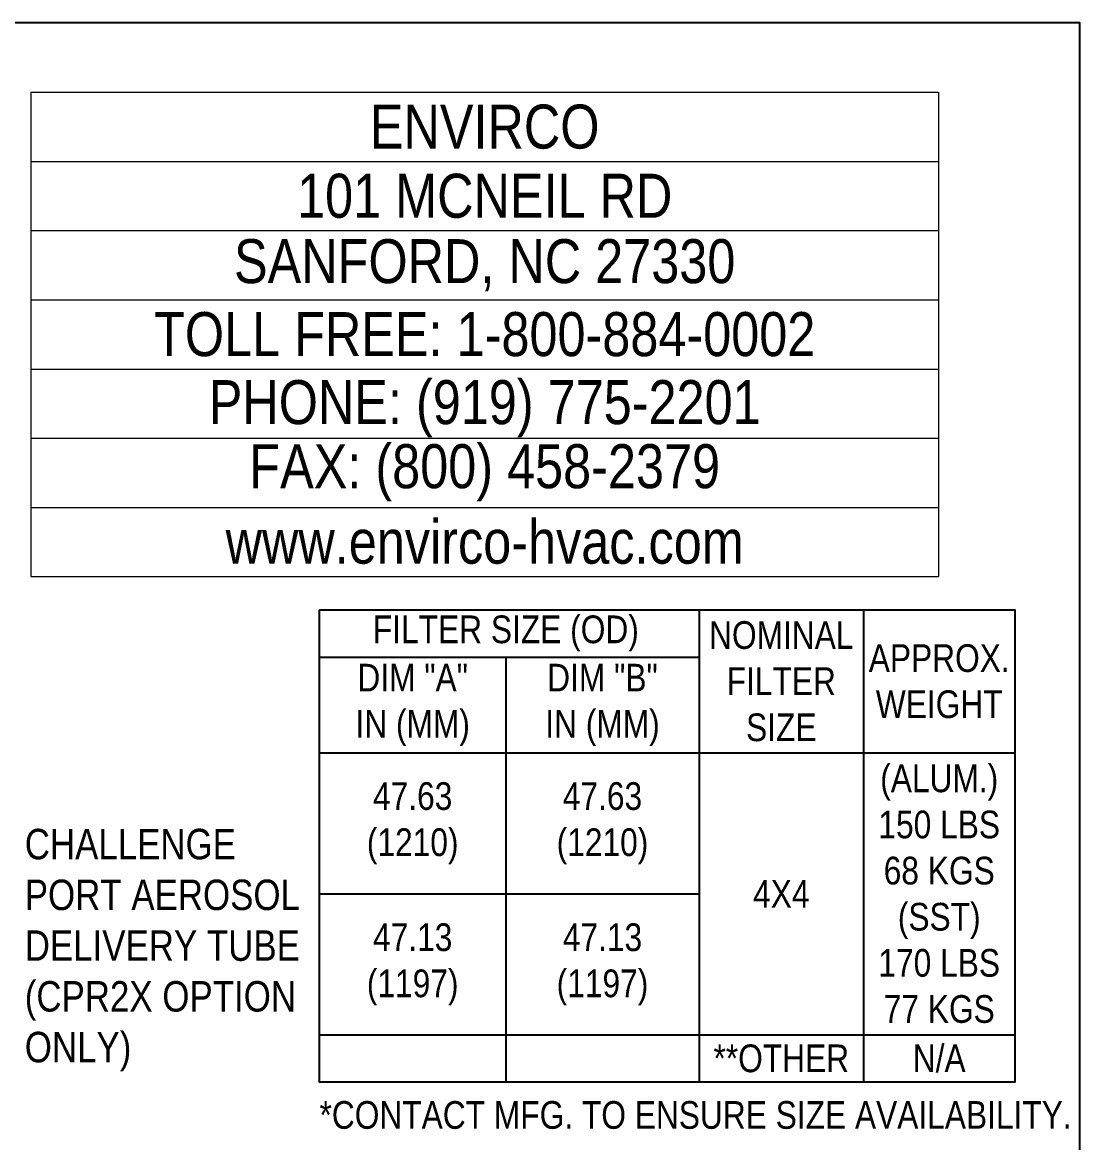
# Model space of a CAD drawing. Extents: x 0 to 216, y -5 to 280.
# Drawn here: x 139.6 to 216, y 199 to 280 of the extents above; entities that cross this region are included whole.
import ezdxf

# ---------------------------------------------------------------- set-up
doc = ezdxf.new("R2010")
doc.units = 0
doc.header["$LTSCALE"] = 10
doc.header["$MEASUREMENT"] = 0
doc.layers.get('0').update_dxf_attribs({"linetype": 'CONTINUOUS'})
doc.layers.get('Defpoints').update_dxf_attribs({"linetype": 'CONTINUOUS'})
for name, color, linetype in [('5120-LOGO$0$CADdetails-2-FINELIGHT', 2, 'CONTINUOUS'), ('5120-LOGO$0$CADdetails-FRAME', 7, 'CONTINUOUS'), ('CADdetails-1-FINE', 1, 'CONTINUOUS'), ('CADdetails-7-FRAME', 7, 'CONTINUOUS'), ('CADdetails-7-VERYFINE', 7, 'CONTINUOUS'), ('CADdetails-9-EXTRAFINE', 9, 'CONTINUOUS')]:
    doc.layers.add(name, color=color, linetype=linetype)
doc.styles.add('5120-LOGO$0$CADdetails-NOTES', font='ARIALN.TTF', dxfattribs={"height": 2.38})
doc.styles.add('CADdetails-DIMENSIONS', font='ARIALN.TTF', dxfattribs={"height": 2})
doc.styles.add('CADdetails-NOTES', font='ARIALN.TTF', dxfattribs={"height": 2.38})
doc.dimstyles.new('CADdetails-LEADER', dxfattribs={"dimtxt": 2.38, "dimasz": 2.38, "dimexe": 0.5, "dimexo": 1.5, "dimgap": 1, "dimtad": 0, "dimzin": 0, "dimdsep": 46, "dimtxsty": 'CADdetails-DIMENSIONS', "dimcen": 1, "dimclrd": 256, "dimclre": 256, "dimclrt": 256, "dimadec": 0, "dimazin": 0, "dimtfac": 1, "dimtdec": 4, "dimtofl": 0, "dimtmove": 0, "dimatfit": 3, "dimfxl": 1, "dimtolj": 1, "dimtzin": 0, "dimarcsym": 0})

# ---------------------------------------------------------------- blocks, each defined once
blk = doc.blocks.new('*T12')
at = {"layer": 'Defpoints', "color": 8, "linetype": 'ByBlock', "lineweight": 0, "transparency": 16777216}
for p, q in [((0, 0), (65.567, 0)), ((0, 0), (0, -35)), ((65.567, 0), (65.567, -35)), ((0, -5), (65.567, -5)), ((0, -10), (65.567, -10)), ((0, -15), (65.567, -15)), ((0, -20), (65.567, -20)), ((0, -25), (65.567, -25)), ((0, -30), (65.567, -30)), ((0, -35), (65.567, -35))]:
    blk.add_line(p, q, dxfattribs=at)
at = {"layer": '5120-LOGO$0$CADdetails-2-FINELIGHT', "transparency": 16777216, "char_height": 3.18, "width": 65.44733, "style": '5120-LOGO$0$CADdetails-NOTES'}
for s, insert, attachment_point in [('ENVIRCO', (32.784, -2.5), 5), ('101 MCNEIL RD', (32.784, -7.5), 5), ('SANFORD, NC 27330', (32.784, -12.5), 5), ('TOLL FREE: 1-800-884-0002', (32.784, -17.5), 5), ('PHONE: (919) 775-2201', (32.784, -24.94), 8), ('FAX: (800) 458-2379', (32.784, -27.5), 5), ('www.envirco-hvac.com', (32.784, -32.5), 5)]:
    blk.add_mtext(s, dxfattribs=dict(at, insert=insert, attachment_point=attachment_point))
blk = doc.blocks.new('5120-LOGO')
at = {"layer": '5120-LOGO$0$CADdetails-FRAME'}
for p, q in [((0, 280), (216, 280)), ((216, 280), (216, 0))]:
    blk.add_line(p, q, dxfattribs=at)
blk.add_blockref('*T12', (140.228, 274.949))

msp = doc.modelspace()

# ---------------------------------------------------------------- linework, layer by layer
at = {"layer": 'CADdetails-1-FINE'}
msp.add_line((161.077, 206.819), (211.33, 206.819), dxfattribs=at)
msp.add_lwpolyline([(161.077, 237.536), (211.33, 237.536), (211.33, 203.419), (161.077, 203.419)], close=True, dxfattribs=at)
at = {"layer": 'CADdetails-7-FRAME'}
msp.add_lwpolyline([(0, 280), (216, 280), (216, 0), (0, 0)], close=True, dxfattribs=at)
at = {"layer": 'CADdetails-9-EXTRAFINE'}
for p, q in [((188.506, 237.536), (188.506, 203.419)), ((200.383, 237.536), (200.383, 203.419)), ((161.077, 234.136), (188.506, 234.136)), ((174.541, 234.136), (174.541, 203.419)), ((161.077, 227.219), (211.33, 227.219)), ((161.077, 217.019), (188.506, 217.019))]:
    msp.add_line(p, q, dxfattribs=at)

# ---------------------------------------------------------------- block references
msp.add_blockref('5120-LOGO', (0, 0))

# ---------------------------------------------------------------- texts
at = {"layer": 'CADdetails-7-VERYFINE'}
for s, insert, char_height, width, attachment_point, style in [('FILTER SIZE (OD)', (174.541, 235.836), 2, 24.92936, 5, 'CADdetails-NOTES'), ('NOMINAL FILTER SIZE', (194.445, 232.377), 2, 11.8774, 5, 'CADdetails-NOTES'), ('APPROX.\\PWEIGHT', (205.857, 232.377), 2, 10.94658, 5, 'CADdetails-NOTES'), ('DIM "A" \\PIN (MM)', (167.809, 230.677), 2, 13.46468, 5, 'CADdetails-NOTES'), ('DIM "B" \\PIN (MM)', (181.524, 230.677), 2, 13.96468, 5, 'CADdetails-NOTES'), ('(ALUM.) 150 LBS\\P68 KGS\\P(SST)\\P170 LBS\\P77 KGS', (205.857, 217.019), 2, 10.94658, 5, 'CADdetails-NOTES'), ('47.63\\P(1210)', (167.809, 222.119), 2, 13.46468, 5, 'CADdetails-NOTES'), ('47.63\\P(1210)', (181.524, 222.119), 2, 13.96468, 5, 'CADdetails-NOTES'), ('CHALLENGE PORT AEROSOL DELIVERY TUBE (CPR2X OPTION ONLY)', (139.778, 221.716), 2.2, 21.29877, 1, 'CADdetails-DIMENSIONS'), ('4X4', (194.445, 217.019), 2, 11.8774, 5, 'CADdetails-NOTES'), ('47.13\\P(1197)', (167.809, 211.919), 2, 13.46468, 5, 'CADdetails-NOTES'), ('47.13\\P(1197)', (181.524, 211.919), 2, 13.96468, 5, 'CADdetails-NOTES'), ('**OTHER', (194.445, 205.119), 2, 11.8774, 5, 'CADdetails-NOTES'), ('N/A', (205.857, 205.119), 2, 10.94658, 5, 'CADdetails-NOTES'), ('*CONTACT MFG. TO ENSURE SIZE AVAILABILITY.', (161.077, 202.041), 2, 56.00098, 1, 'CADdetails-DIMENSIONS')]:
    msp.add_mtext(s, dxfattribs=dict(at, insert=insert, char_height=char_height, width=width, attachment_point=attachment_point, style=style))

# ---------------------------------------------------------------- leaders
at = {"layer": 'CADdetails-7-VERYFINE', "annotation_type": 0, "has_hookline": 1, "hookline_direction": 0, "text_width": 19.599}
msp.add_leader([(122.326, 210.767), (136.854, 220.407), (138.778, 220.407)], dimstyle='CADdetails-LEADER', override={"dimgap": 1, "dimtad": 0}, dxfattribs=at)

doc.saveas('drawing.dxf')
